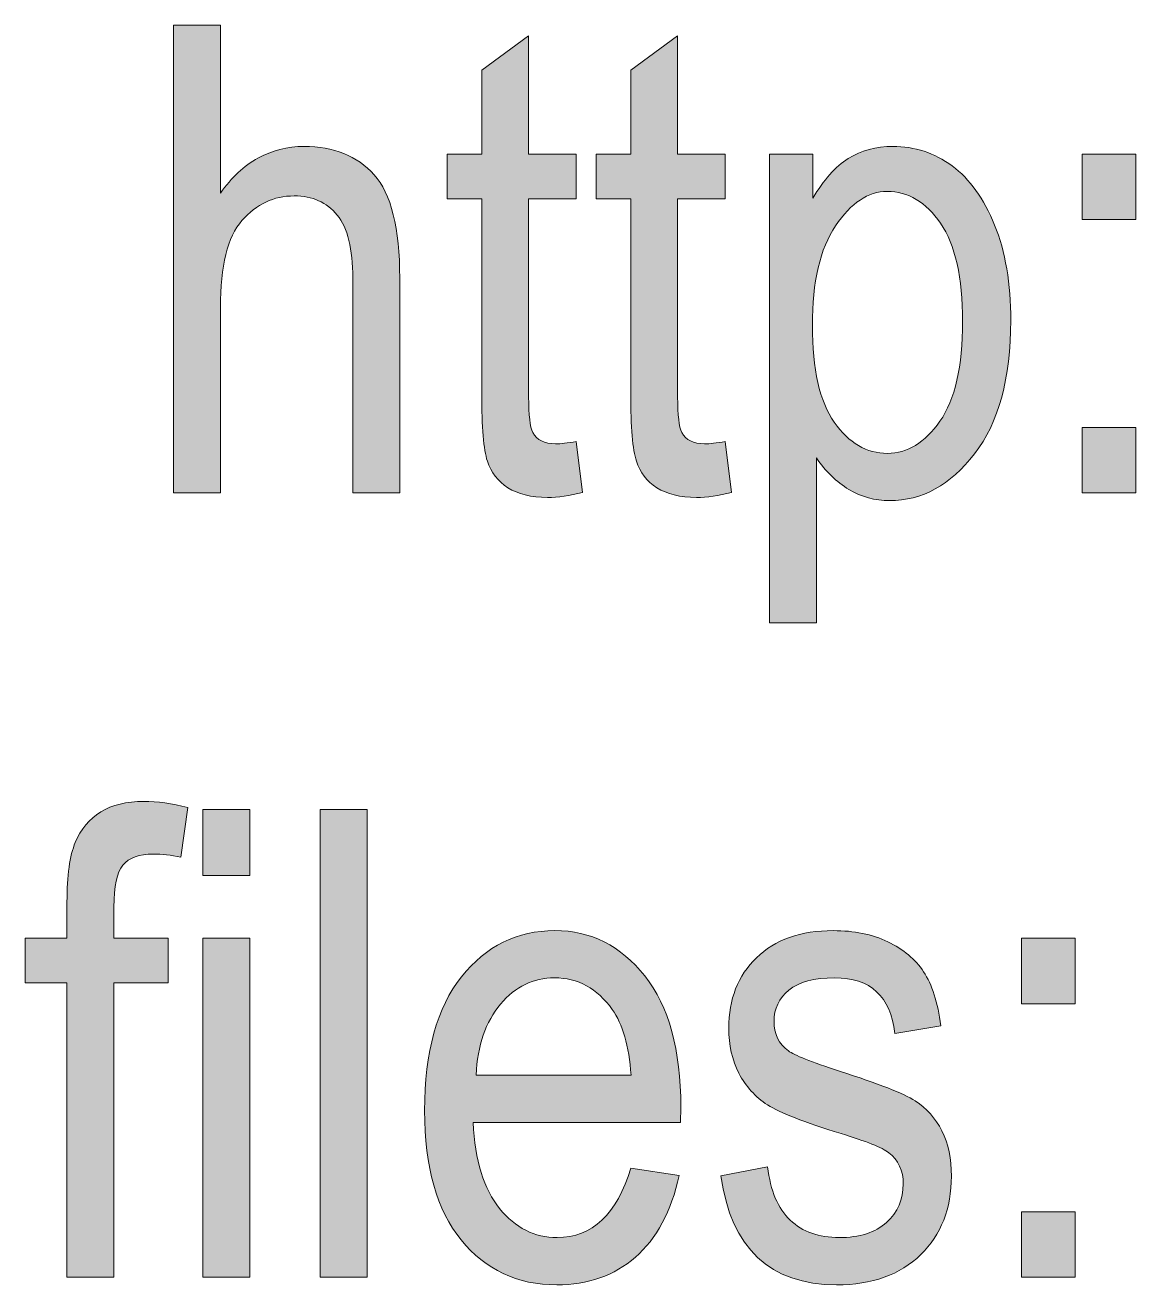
# Model space of a CAD drawing. Header units: inches. Extents: x 19 to 517, y 28 to 779.
# Drawn here: x 118.69 to 149.28, y 139.87 to 174.56 of the extents above; entities that cross this region are included whole.
import ezdxf

# ---------------------------------------------------------------- set-up
doc = ezdxf.new("R2010")
doc.units = ezdxf.units.IN
doc.header["$MEASUREMENT"] = 0
doc.layers.add('Layer 1', color=7, linetype='Continuous')

# ---------------------------------------------------------------- blocks, each defined once
blk = doc.blocks.new('block 35')
at = {"layer": 'Layer 1', "lineweight": 0}
blk.add_open_spline([(122.775, 161.676), (122.775, 161.676), (122.775, 174.561), (122.775, 174.561), (122.775, 174.561), (124.067, 174.561), (124.067, 174.561), (124.067, 174.561), (124.067, 169.938), (124.067, 169.938), (124.372, 170.365), (124.716, 170.686), (125.1, 170.9), (125.484, 171.113), (125.907, 171.221), (126.37, 171.221), (127.184, 171.221), (127.827, 170.961), (128.299, 170.443), (128.771, 169.924), (129.006, 168.974), (129.006, 167.591), (129.006, 167.591), (129.006, 161.676), (129.006, 161.676), (129.006, 161.676), (127.714, 161.676), (127.714, 161.676), (127.714, 161.676), (127.714, 167.591), (127.714, 167.591), (127.714, 168.399), (127.571, 168.979), (127.284, 169.331), (126.997, 169.683), (126.601, 169.858), (126.097, 169.858), (125.535, 169.858), (125.056, 169.633), (124.66, 169.182), (124.265, 168.73), (124.067, 167.931), (124.067, 166.782), (124.067, 166.782), (124.067, 161.676), (124.067, 161.676), (124.067, 161.676), (122.775, 161.676), (122.775, 161.676)], degree=3, knots=[0, 0, 0, 0, 1, 1, 1, 2, 2, 2, 3, 3, 3, 4, 4, 4, 5, 5, 5, 6, 6, 6, 7, 7, 7, 8, 8, 8, 9, 9, 9, 10, 10, 10, 11, 11, 11, 12, 12, 12, 13, 13, 13, 14, 14, 14, 15, 15, 15, 16, 16, 16, 16], dxfattribs=at)
blk = doc.blocks.new('block 36')
at = {"layer": 'Layer 1', "true_color": 0x231f20}
h = blk.add_hatch(color=250, dxfattribs=at)
h.dxf.hatch_style = 2
edge = h.paths.add_edge_path()
edge.add_spline(control_points=[(122.775, 161.676), (122.775, 161.676), (122.775, 174.561), (122.775, 174.561), (122.775, 174.561), (124.067, 174.561), (124.067, 174.561), (124.067, 174.561), (124.067, 169.938), (124.067, 169.938), (124.372, 170.365), (124.716, 170.686), (125.1, 170.9), (125.484, 171.113), (125.907, 171.221), (126.37, 171.221), (127.184, 171.221), (127.827, 170.961), (128.299, 170.443), (128.771, 169.924), (129.006, 168.974), (129.006, 167.591), (129.006, 167.591), (129.006, 161.676), (129.006, 161.676), (129.006, 161.676), (127.714, 161.676), (127.714, 161.676), (127.714, 161.676), (127.714, 167.591), (127.714, 167.591), (127.714, 168.399), (127.571, 168.979), (127.284, 169.331), (126.997, 169.683), (126.601, 169.858), (126.097, 169.858), (125.535, 169.858), (125.056, 169.633), (124.66, 169.182), (124.265, 168.73), (124.067, 167.931), (124.067, 166.782), (124.067, 166.782), (124.067, 161.676), (124.067, 161.676), (124.067, 161.676), (122.775, 161.676), (122.775, 161.676)], knot_values=[0, 0, 0, 0, 1, 1, 1, 2, 2, 2, 3, 3, 3, 4, 4, 4, 5, 5, 5, 6, 6, 6, 7, 7, 7, 8, 8, 8, 9, 9, 9, 10, 10, 10, 11, 11, 11, 12, 12, 12, 13, 13, 13, 14, 14, 14, 15, 15, 15, 16, 16, 16, 16], degree=3, periodic=1)
at = {"layer": 'Layer 1', "lineweight": 0}
blk.add_open_spline([(122.775, 161.676), (122.775, 161.676), (122.775, 174.561), (122.775, 174.561), (122.775, 174.561), (124.067, 174.561), (124.067, 174.561), (124.067, 174.561), (124.067, 169.938), (124.067, 169.938), (124.372, 170.365), (124.716, 170.686), (125.1, 170.9), (125.484, 171.113), (125.907, 171.221), (126.37, 171.221), (127.184, 171.221), (127.827, 170.961), (128.299, 170.443), (128.771, 169.924), (129.006, 168.974), (129.006, 167.591), (129.006, 167.591), (129.006, 161.676), (129.006, 161.676), (129.006, 161.676), (127.714, 161.676), (127.714, 161.676), (127.714, 161.676), (127.714, 167.591), (127.714, 167.591), (127.714, 168.399), (127.571, 168.979), (127.284, 169.331), (126.997, 169.683), (126.601, 169.858), (126.097, 169.858), (125.535, 169.858), (125.056, 169.633), (124.66, 169.182), (124.265, 168.73), (124.067, 167.931), (124.067, 166.782), (124.067, 166.782), (124.067, 161.676), (124.067, 161.676), (124.067, 161.676), (122.775, 161.676), (122.775, 161.676)], degree=3, knots=[0, 0, 0, 0, 1, 1, 1, 2, 2, 2, 3, 3, 3, 4, 4, 4, 5, 5, 5, 6, 6, 6, 7, 7, 7, 8, 8, 8, 9, 9, 9, 10, 10, 10, 11, 11, 11, 12, 12, 12, 13, 13, 13, 14, 14, 14, 15, 15, 15, 16, 16, 16, 16], dxfattribs=at)
blk = doc.blocks.new('block 37')
at = {"layer": 'Layer 1', "lineweight": 0}
blk.add_open_spline([(133.867, 163.091), (133.867, 163.091), (134.043, 161.693), (134.043, 161.693), (133.685, 161.6), (133.363, 161.553), (133.076, 161.553), (132.625, 161.553), (132.261, 161.643), (131.986, 161.82), (131.711, 161.999), (131.522, 162.244), (131.419, 162.555), (131.317, 162.865), (131.265, 163.483), (131.265, 164.409), (131.265, 164.409), (131.265, 169.779), (131.265, 169.779), (131.265, 169.779), (130.316, 169.779), (130.316, 169.779), (130.316, 169.779), (130.316, 171.01), (130.316, 171.01), (130.316, 171.01), (131.265, 171.01), (131.265, 171.01), (131.265, 171.01), (131.265, 173.321), (131.265, 173.321), (131.265, 173.321), (132.557, 174.271), (132.557, 174.271), (132.557, 174.271), (132.557, 171.01), (132.557, 171.01), (132.557, 171.01), (133.867, 171.01), (133.867, 171.01), (133.867, 171.01), (133.867, 169.779), (133.867, 169.779), (133.867, 169.779), (132.557, 169.779), (132.557, 169.779), (132.557, 169.779), (132.557, 164.321), (132.557, 164.321), (132.557, 163.817), (132.595, 163.492), (132.672, 163.346), (132.783, 163.135), (132.991, 163.029), (133.296, 163.029), (133.442, 163.029), (133.632, 163.05), (133.867, 163.091)], degree=3, knots=[0, 0, 0, 0, 1, 1, 1, 2, 2, 2, 3, 3, 3, 4, 4, 4, 5, 5, 5, 6, 6, 6, 7, 7, 7, 8, 8, 8, 9, 9, 9, 10, 10, 10, 11, 11, 11, 12, 12, 12, 13, 13, 13, 14, 14, 14, 15, 15, 15, 16, 16, 16, 17, 17, 17, 18, 18, 18, 19, 19, 19, 19], dxfattribs=at)
blk = doc.blocks.new('block 38')
at = {"layer": 'Layer 1', "true_color": 0x231f20}
h = blk.add_hatch(color=250, dxfattribs=at)
h.dxf.hatch_style = 2
edge = h.paths.add_edge_path()
edge.add_spline(control_points=[(133.867, 163.091), (133.867, 163.091), (134.043, 161.693), (134.043, 161.693), (133.685, 161.6), (133.363, 161.553), (133.076, 161.553), (132.625, 161.553), (132.261, 161.643), (131.986, 161.82), (131.711, 161.999), (131.522, 162.244), (131.419, 162.555), (131.317, 162.865), (131.265, 163.483), (131.265, 164.409), (131.265, 164.409), (131.265, 169.779), (131.265, 169.779), (131.265, 169.779), (130.316, 169.779), (130.316, 169.779), (130.316, 169.779), (130.316, 171.01), (130.316, 171.01), (130.316, 171.01), (131.265, 171.01), (131.265, 171.01), (131.265, 171.01), (131.265, 173.321), (131.265, 173.321), (131.265, 173.321), (132.557, 174.271), (132.557, 174.271), (132.557, 174.271), (132.557, 171.01), (132.557, 171.01), (132.557, 171.01), (133.867, 171.01), (133.867, 171.01), (133.867, 171.01), (133.867, 169.779), (133.867, 169.779), (133.867, 169.779), (132.557, 169.779), (132.557, 169.779), (132.557, 169.779), (132.557, 164.321), (132.557, 164.321), (132.557, 163.817), (132.595, 163.492), (132.672, 163.346), (132.783, 163.135), (132.991, 163.029), (133.296, 163.029), (133.442, 163.029), (133.632, 163.05), (133.867, 163.091)], knot_values=[0, 0, 0, 0, 1, 1, 1, 2, 2, 2, 3, 3, 3, 4, 4, 4, 5, 5, 5, 6, 6, 6, 7, 7, 7, 8, 8, 8, 9, 9, 9, 10, 10, 10, 11, 11, 11, 12, 12, 12, 13, 13, 13, 14, 14, 14, 15, 15, 15, 16, 16, 16, 17, 17, 17, 18, 18, 18, 19, 19, 19, 19], degree=3, periodic=1)
at = {"layer": 'Layer 1', "lineweight": 0}
blk.add_open_spline([(133.867, 163.091), (133.867, 163.091), (134.043, 161.693), (134.043, 161.693), (133.685, 161.6), (133.363, 161.553), (133.076, 161.553), (132.625, 161.553), (132.261, 161.643), (131.986, 161.82), (131.711, 161.999), (131.522, 162.244), (131.419, 162.555), (131.317, 162.865), (131.265, 163.483), (131.265, 164.409), (131.265, 164.409), (131.265, 169.779), (131.265, 169.779), (131.265, 169.779), (130.316, 169.779), (130.316, 169.779), (130.316, 169.779), (130.316, 171.01), (130.316, 171.01), (130.316, 171.01), (131.265, 171.01), (131.265, 171.01), (131.265, 171.01), (131.265, 173.321), (131.265, 173.321), (131.265, 173.321), (132.557, 174.271), (132.557, 174.271), (132.557, 174.271), (132.557, 171.01), (132.557, 171.01), (132.557, 171.01), (133.867, 171.01), (133.867, 171.01), (133.867, 171.01), (133.867, 169.779), (133.867, 169.779), (133.867, 169.779), (132.557, 169.779), (132.557, 169.779), (132.557, 169.779), (132.557, 164.321), (132.557, 164.321), (132.557, 163.817), (132.595, 163.492), (132.672, 163.346), (132.783, 163.135), (132.991, 163.029), (133.296, 163.029), (133.442, 163.029), (133.632, 163.05), (133.867, 163.091)], degree=3, knots=[0, 0, 0, 0, 1, 1, 1, 2, 2, 2, 3, 3, 3, 4, 4, 4, 5, 5, 5, 6, 6, 6, 7, 7, 7, 8, 8, 8, 9, 9, 9, 10, 10, 10, 11, 11, 11, 12, 12, 12, 13, 13, 13, 14, 14, 14, 15, 15, 15, 16, 16, 16, 17, 17, 17, 18, 18, 18, 19, 19, 19, 19], dxfattribs=at)
blk = doc.blocks.new('block 39')
at = {"layer": 'Layer 1', "lineweight": 0}
blk.add_open_spline([(137.971, 163.091), (137.971, 163.091), (138.147, 161.693), (138.147, 161.693), (137.79, 161.6), (137.467, 161.553), (137.18, 161.553), (136.729, 161.553), (136.366, 161.643), (136.09, 161.82), (135.815, 161.999), (135.626, 162.244), (135.524, 162.555), (135.421, 162.865), (135.37, 163.483), (135.37, 164.409), (135.37, 164.409), (135.37, 169.779), (135.37, 169.779), (135.37, 169.779), (134.421, 169.779), (134.421, 169.779), (134.421, 169.779), (134.421, 171.01), (134.421, 171.01), (134.421, 171.01), (135.37, 171.01), (135.37, 171.01), (135.37, 171.01), (135.37, 173.321), (135.37, 173.321), (135.37, 173.321), (136.662, 174.271), (136.662, 174.271), (136.662, 174.271), (136.662, 171.01), (136.662, 171.01), (136.662, 171.01), (137.971, 171.01), (137.971, 171.01), (137.971, 171.01), (137.971, 169.779), (137.971, 169.779), (137.971, 169.779), (136.662, 169.779), (136.662, 169.779), (136.662, 169.779), (136.662, 164.321), (136.662, 164.321), (136.662, 163.817), (136.7, 163.492), (136.776, 163.346), (136.887, 163.135), (137.095, 163.029), (137.4, 163.029), (137.547, 163.029), (137.737, 163.05), (137.971, 163.091)], degree=3, knots=[0, 0, 0, 0, 1, 1, 1, 2, 2, 2, 3, 3, 3, 4, 4, 4, 5, 5, 5, 6, 6, 6, 7, 7, 7, 8, 8, 8, 9, 9, 9, 10, 10, 10, 11, 11, 11, 12, 12, 12, 13, 13, 13, 14, 14, 14, 15, 15, 15, 16, 16, 16, 17, 17, 17, 18, 18, 18, 19, 19, 19, 19], dxfattribs=at)
blk = doc.blocks.new('block 40')
at = {"layer": 'Layer 1', "true_color": 0x231f20}
h = blk.add_hatch(color=250, dxfattribs=at)
h.dxf.hatch_style = 2
edge = h.paths.add_edge_path()
edge.add_spline(control_points=[(137.971, 163.091), (137.971, 163.091), (138.147, 161.693), (138.147, 161.693), (137.79, 161.6), (137.467, 161.553), (137.18, 161.553), (136.729, 161.553), (136.366, 161.643), (136.09, 161.82), (135.815, 161.999), (135.626, 162.244), (135.524, 162.555), (135.421, 162.865), (135.37, 163.483), (135.37, 164.409), (135.37, 164.409), (135.37, 169.779), (135.37, 169.779), (135.37, 169.779), (134.421, 169.779), (134.421, 169.779), (134.421, 169.779), (134.421, 171.01), (134.421, 171.01), (134.421, 171.01), (135.37, 171.01), (135.37, 171.01), (135.37, 171.01), (135.37, 173.321), (135.37, 173.321), (135.37, 173.321), (136.662, 174.271), (136.662, 174.271), (136.662, 174.271), (136.662, 171.01), (136.662, 171.01), (136.662, 171.01), (137.971, 171.01), (137.971, 171.01), (137.971, 171.01), (137.971, 169.779), (137.971, 169.779), (137.971, 169.779), (136.662, 169.779), (136.662, 169.779), (136.662, 169.779), (136.662, 164.321), (136.662, 164.321), (136.662, 163.817), (136.7, 163.492), (136.776, 163.346), (136.887, 163.135), (137.095, 163.029), (137.4, 163.029), (137.547, 163.029), (137.737, 163.05), (137.971, 163.091)], knot_values=[0, 0, 0, 0, 1, 1, 1, 2, 2, 2, 3, 3, 3, 4, 4, 4, 5, 5, 5, 6, 6, 6, 7, 7, 7, 8, 8, 8, 9, 9, 9, 10, 10, 10, 11, 11, 11, 12, 12, 12, 13, 13, 13, 14, 14, 14, 15, 15, 15, 16, 16, 16, 17, 17, 17, 18, 18, 18, 19, 19, 19, 19], degree=3, periodic=1)
at = {"layer": 'Layer 1', "lineweight": 0}
blk.add_open_spline([(137.971, 163.091), (137.971, 163.091), (138.147, 161.693), (138.147, 161.693), (137.79, 161.6), (137.467, 161.553), (137.18, 161.553), (136.729, 161.553), (136.366, 161.643), (136.09, 161.82), (135.815, 161.999), (135.626, 162.244), (135.524, 162.555), (135.421, 162.865), (135.37, 163.483), (135.37, 164.409), (135.37, 164.409), (135.37, 169.779), (135.37, 169.779), (135.37, 169.779), (134.421, 169.779), (134.421, 169.779), (134.421, 169.779), (134.421, 171.01), (134.421, 171.01), (134.421, 171.01), (135.37, 171.01), (135.37, 171.01), (135.37, 171.01), (135.37, 173.321), (135.37, 173.321), (135.37, 173.321), (136.662, 174.271), (136.662, 174.271), (136.662, 174.271), (136.662, 171.01), (136.662, 171.01), (136.662, 171.01), (137.971, 171.01), (137.971, 171.01), (137.971, 171.01), (137.971, 169.779), (137.971, 169.779), (137.971, 169.779), (136.662, 169.779), (136.662, 169.779), (136.662, 169.779), (136.662, 164.321), (136.662, 164.321), (136.662, 163.817), (136.7, 163.492), (136.776, 163.346), (136.887, 163.135), (137.095, 163.029), (137.4, 163.029), (137.547, 163.029), (137.737, 163.05), (137.971, 163.091)], degree=3, knots=[0, 0, 0, 0, 1, 1, 1, 2, 2, 2, 3, 3, 3, 4, 4, 4, 5, 5, 5, 6, 6, 6, 7, 7, 7, 8, 8, 8, 9, 9, 9, 10, 10, 10, 11, 11, 11, 12, 12, 12, 13, 13, 13, 14, 14, 14, 15, 15, 15, 16, 16, 16, 17, 17, 17, 18, 18, 18, 19, 19, 19, 19], dxfattribs=at)
blk = doc.blocks.new('block 41')
at = {"layer": 'Layer 1', "lineweight": 0}
blk.add_open_spline([(139.193, 158.099), (139.193, 158.099), (139.193, 171.01), (139.193, 171.01), (139.193, 171.01), (140.388, 171.01), (140.388, 171.01), (140.388, 171.01), (140.388, 169.797), (140.388, 169.797), (140.681, 170.301), (141.006, 170.664), (141.362, 170.887), (141.719, 171.109), (142.129, 171.221), (142.591, 171.221), (143.193, 171.221), (143.737, 171.042), (144.223, 170.685), (144.709, 170.327), (145.099, 169.783), (145.394, 169.055), (145.69, 168.324), (145.838, 167.447), (145.838, 166.422), (145.838, 164.834), (145.505, 163.61), (144.84, 162.752), (144.175, 161.894), (143.394, 161.465), (142.498, 161.465), (142.099, 161.465), (141.727, 161.567), (141.381, 161.772), (141.036, 161.978), (140.737, 162.268), (140.485, 162.643), (140.485, 162.643), (140.485, 158.099), (140.485, 158.099), (140.485, 158.099), (139.193, 158.099), (139.193, 158.099)], degree=3, knots=[0, 0, 0, 0, 1, 1, 1, 2, 2, 2, 3, 3, 3, 4, 4, 4, 5, 5, 5, 6, 6, 6, 7, 7, 7, 8, 8, 8, 9, 9, 9, 10, 10, 10, 11, 11, 11, 12, 12, 12, 13, 13, 13, 14, 14, 14, 14], dxfattribs=at)
blk = doc.blocks.new('block 42')
at = {"layer": 'Layer 1', "lineweight": 0}
blk.add_open_spline([(140.372, 166.29), (140.372, 165.083), (140.574, 164.193), (140.977, 163.623), (141.381, 163.051), (141.868, 162.766), (142.442, 162.766), (142.991, 162.766), (143.473, 163.062), (143.888, 163.653), (144.303, 164.245), (144.51, 165.159), (144.51, 166.396), (144.51, 167.614), (144.309, 168.517), (143.905, 169.103), (143.502, 169.688), (143.011, 169.981), (142.433, 169.981), (141.912, 169.981), (141.439, 169.666), (141.012, 169.037), (140.586, 168.406), (140.372, 167.491), (140.372, 166.29)], degree=3, knots=[0, 0, 0, 0, 1, 1, 1, 2, 2, 2, 3, 3, 3, 4, 4, 4, 5, 5, 5, 6, 6, 6, 7, 7, 7, 8, 8, 8, 8], dxfattribs=at)
blk = doc.blocks.new('block 43')
at = {"layer": 'Layer 1', "true_color": 0x231f20}
h = blk.add_hatch(color=250, dxfattribs=at)
h.dxf.hatch_style = 2
edge = h.paths.add_edge_path()
edge.add_spline(control_points=[(139.193, 158.099), (139.193, 158.099), (139.193, 171.01), (139.193, 171.01), (139.193, 171.01), (140.388, 171.01), (140.388, 171.01), (140.388, 171.01), (140.388, 169.797), (140.388, 169.797), (140.681, 170.301), (141.006, 170.664), (141.362, 170.887), (141.719, 171.109), (142.129, 171.221), (142.591, 171.221), (143.193, 171.221), (143.737, 171.042), (144.223, 170.685), (144.709, 170.327), (145.099, 169.783), (145.394, 169.055), (145.69, 168.324), (145.838, 167.447), (145.838, 166.422), (145.838, 164.834), (145.505, 163.61), (144.84, 162.752), (144.175, 161.894), (143.394, 161.465), (142.498, 161.465), (142.099, 161.465), (141.727, 161.567), (141.381, 161.772), (141.036, 161.978), (140.737, 162.268), (140.485, 162.643), (140.485, 162.643), (140.485, 158.099), (140.485, 158.099), (140.485, 158.099), (139.193, 158.099), (139.193, 158.099)], knot_values=[0, 0, 0, 0, 1, 1, 1, 2, 2, 2, 3, 3, 3, 4, 4, 4, 5, 5, 5, 6, 6, 6, 7, 7, 7, 8, 8, 8, 9, 9, 9, 10, 10, 10, 11, 11, 11, 12, 12, 12, 13, 13, 13, 14, 14, 14, 14], degree=3, periodic=1)
edge = h.paths.add_edge_path()
edge.add_spline(control_points=[(140.372, 166.29), (140.372, 165.083), (140.574, 164.193), (140.977, 163.623), (141.381, 163.051), (141.868, 162.766), (142.442, 162.766), (142.991, 162.766), (143.473, 163.062), (143.888, 163.653), (144.303, 164.245), (144.51, 165.159), (144.51, 166.396), (144.51, 167.614), (144.309, 168.517), (143.905, 169.103), (143.502, 169.688), (143.011, 169.981), (142.433, 169.981), (141.912, 169.981), (141.439, 169.666), (141.012, 169.037), (140.586, 168.406), (140.372, 167.491), (140.372, 166.29)], knot_values=[0, 0, 0, 0, 1, 1, 1, 2, 2, 2, 3, 3, 3, 4, 4, 4, 5, 5, 5, 6, 6, 6, 7, 7, 7, 8, 8, 8, 8], degree=3, periodic=1)
at = {"layer": 'Layer 1', "lineweight": 0}
for points, knots in [([(139.193, 158.099), (139.193, 158.099), (139.193, 171.01), (139.193, 171.01), (139.193, 171.01), (140.388, 171.01), (140.388, 171.01), (140.388, 171.01), (140.388, 169.797), (140.388, 169.797), (140.681, 170.301), (141.006, 170.664), (141.362, 170.887), (141.719, 171.109), (142.129, 171.221), (142.591, 171.221), (143.193, 171.221), (143.737, 171.042), (144.223, 170.685), (144.709, 170.327), (145.099, 169.783), (145.394, 169.055), (145.69, 168.324), (145.838, 167.447), (145.838, 166.422), (145.838, 164.834), (145.505, 163.61), (144.84, 162.752), (144.175, 161.894), (143.394, 161.465), (142.498, 161.465), (142.099, 161.465), (141.727, 161.567), (141.381, 161.772), (141.036, 161.978), (140.737, 162.268), (140.485, 162.643), (140.485, 162.643), (140.485, 158.099), (140.485, 158.099), (140.485, 158.099), (139.193, 158.099), (139.193, 158.099)], [0, 0, 0, 0, 1, 1, 1, 2, 2, 2, 3, 3, 3, 4, 4, 4, 5, 5, 5, 6, 6, 6, 7, 7, 7, 8, 8, 8, 9, 9, 9, 10, 10, 10, 11, 11, 11, 12, 12, 12, 13, 13, 13, 14, 14, 14, 14]), ([(140.372, 166.29), (140.372, 165.083), (140.574, 164.193), (140.977, 163.623), (141.381, 163.051), (141.868, 162.766), (142.442, 162.766), (142.991, 162.766), (143.473, 163.062), (143.888, 163.653), (144.303, 164.245), (144.51, 165.159), (144.51, 166.396), (144.51, 167.614), (144.309, 168.517), (143.905, 169.103), (143.502, 169.688), (143.011, 169.981), (142.433, 169.981), (141.912, 169.981), (141.439, 169.666), (141.012, 169.037), (140.586, 168.406), (140.372, 167.491), (140.372, 166.29)], [0, 0, 0, 0, 1, 1, 1, 2, 2, 2, 3, 3, 3, 4, 4, 4, 5, 5, 5, 6, 6, 6, 7, 7, 7, 8, 8, 8, 8])]:
    blk.add_open_spline(points, degree=3, knots=knots, dxfattribs=at)
blk = doc.blocks.new('block 44')
at = {"layer": 'Layer 1', "lineweight": 0}
blk.add_lwpolyline([(147.806, 169.208), (147.806, 171.01), (149.283, 171.01), (149.283, 169.208), (147.806, 169.208)], dxfattribs=at)
blk = doc.blocks.new('block 45')
at = {"layer": 'Layer 1', "lineweight": 0}
blk.add_lwpolyline([(147.806, 161.676), (147.806, 163.478), (149.283, 163.478), (149.283, 161.676), (147.806, 161.676)], dxfattribs=at)
blk = doc.blocks.new('block 46')
at = {"layer": 'Layer 1', "true_color": 0x231f20}
h = blk.add_hatch(color=250, dxfattribs=at)
h.dxf.hatch_style = 2
h.paths.add_polyline_path([(147.806, 169.208), (147.806, 171.01), (149.283, 171.01), (149.283, 169.208)])
h.paths.add_polyline_path([(147.806, 161.676), (147.806, 163.478), (149.283, 163.478), (149.283, 161.676)])
at = {"layer": 'Layer 1', "lineweight": 0}
for points in [[(147.806, 169.208), (147.806, 171.01), (149.283, 171.01), (149.283, 169.208), (147.806, 169.208), (147.806, 169.208)], [(147.806, 161.676), (147.806, 163.478), (149.283, 163.478), (149.283, 161.676), (147.806, 161.676), (147.806, 161.676)]]:
    blk.add_lwpolyline(points, dxfattribs=at)
blk = doc.blocks.new('block 129')
at = {"layer": 'Layer 1', "lineweight": 0}
blk.add_open_spline([(119.839, 140.076), (119.839, 140.076), (119.839, 148.18), (119.839, 148.18), (119.839, 148.18), (118.688, 148.18), (118.688, 148.18), (118.688, 148.18), (118.688, 149.41), (118.688, 149.41), (118.688, 149.41), (119.839, 149.41), (119.839, 149.41), (119.839, 149.41), (119.839, 150.403), (119.839, 150.403), (119.839, 151.136), (119.916, 151.685), (120.068, 152.051), (120.221, 152.417), (120.455, 152.697), (120.769, 152.891), (121.084, 153.084), (121.479, 153.181), (121.955, 153.181), (122.324, 153.181), (122.73, 153.125), (123.171, 153.014), (123.171, 153.014), (122.977, 151.643), (122.977, 151.643), (122.708, 151.701), (122.453, 151.73), (122.213, 151.73), (121.826, 151.73), (121.549, 151.629), (121.382, 151.428), (121.215, 151.225), (121.131, 150.84), (121.131, 150.271), (121.131, 150.271), (121.131, 149.41), (121.131, 149.41), (121.131, 149.41), (122.626, 149.41), (122.626, 149.41), (122.626, 149.41), (122.626, 148.18), (122.626, 148.18), (122.626, 148.18), (121.131, 148.18), (121.131, 148.18), (121.131, 148.18), (121.131, 140.076), (121.131, 140.076), (121.131, 140.076), (119.839, 140.076), (119.839, 140.076)], degree=3, knots=[0, 0, 0, 0, 1, 1, 1, 2, 2, 2, 3, 3, 3, 4, 4, 4, 5, 5, 5, 6, 6, 6, 7, 7, 7, 8, 8, 8, 9, 9, 9, 10, 10, 10, 11, 11, 11, 12, 12, 12, 13, 13, 13, 14, 14, 14, 15, 15, 15, 16, 16, 16, 17, 17, 17, 18, 18, 18, 19, 19, 19, 19], dxfattribs=at)
blk = doc.blocks.new('block 130')
at = {"layer": 'Layer 1', "true_color": 0x231f20}
h = blk.add_hatch(color=250, dxfattribs=at)
h.dxf.hatch_style = 2
edge = h.paths.add_edge_path()
edge.add_spline(control_points=[(119.839, 140.076), (119.839, 140.076), (119.839, 148.18), (119.839, 148.18), (119.839, 148.18), (118.688, 148.18), (118.688, 148.18), (118.688, 148.18), (118.688, 149.41), (118.688, 149.41), (118.688, 149.41), (119.839, 149.41), (119.839, 149.41), (119.839, 149.41), (119.839, 150.403), (119.839, 150.403), (119.839, 151.136), (119.916, 151.685), (120.068, 152.051), (120.221, 152.417), (120.455, 152.697), (120.769, 152.891), (121.084, 153.084), (121.479, 153.181), (121.955, 153.181), (122.324, 153.181), (122.73, 153.125), (123.171, 153.014), (123.171, 153.014), (122.977, 151.643), (122.977, 151.643), (122.708, 151.701), (122.453, 151.73), (122.213, 151.73), (121.826, 151.73), (121.549, 151.629), (121.382, 151.428), (121.215, 151.225), (121.131, 150.84), (121.131, 150.271), (121.131, 150.271), (121.131, 149.41), (121.131, 149.41), (121.131, 149.41), (122.626, 149.41), (122.626, 149.41), (122.626, 149.41), (122.626, 148.18), (122.626, 148.18), (122.626, 148.18), (121.131, 148.18), (121.131, 148.18), (121.131, 148.18), (121.131, 140.076), (121.131, 140.076), (121.131, 140.076), (119.839, 140.076), (119.839, 140.076)], knot_values=[0, 0, 0, 0, 1, 1, 1, 2, 2, 2, 3, 3, 3, 4, 4, 4, 5, 5, 5, 6, 6, 6, 7, 7, 7, 8, 8, 8, 9, 9, 9, 10, 10, 10, 11, 11, 11, 12, 12, 12, 13, 13, 13, 14, 14, 14, 15, 15, 15, 16, 16, 16, 17, 17, 17, 18, 18, 18, 19, 19, 19, 19], degree=3, periodic=1)
at = {"layer": 'Layer 1', "lineweight": 0}
blk.add_open_spline([(119.839, 140.076), (119.839, 140.076), (119.839, 148.18), (119.839, 148.18), (119.839, 148.18), (118.688, 148.18), (118.688, 148.18), (118.688, 148.18), (118.688, 149.41), (118.688, 149.41), (118.688, 149.41), (119.839, 149.41), (119.839, 149.41), (119.839, 149.41), (119.839, 150.403), (119.839, 150.403), (119.839, 151.136), (119.916, 151.685), (120.068, 152.051), (120.221, 152.417), (120.455, 152.697), (120.769, 152.891), (121.084, 153.084), (121.479, 153.181), (121.955, 153.181), (122.324, 153.181), (122.73, 153.125), (123.171, 153.014), (123.171, 153.014), (122.977, 151.643), (122.977, 151.643), (122.708, 151.701), (122.453, 151.73), (122.213, 151.73), (121.826, 151.73), (121.549, 151.629), (121.382, 151.428), (121.215, 151.225), (121.131, 150.84), (121.131, 150.271), (121.131, 150.271), (121.131, 149.41), (121.131, 149.41), (121.131, 149.41), (122.626, 149.41), (122.626, 149.41), (122.626, 149.41), (122.626, 148.18), (122.626, 148.18), (122.626, 148.18), (121.131, 148.18), (121.131, 148.18), (121.131, 148.18), (121.131, 140.076), (121.131, 140.076), (121.131, 140.076), (119.839, 140.076), (119.839, 140.076)], degree=3, knots=[0, 0, 0, 0, 1, 1, 1, 2, 2, 2, 3, 3, 3, 4, 4, 4, 5, 5, 5, 6, 6, 6, 7, 7, 7, 8, 8, 8, 9, 9, 9, 10, 10, 10, 11, 11, 11, 12, 12, 12, 13, 13, 13, 14, 14, 14, 15, 15, 15, 16, 16, 16, 17, 17, 17, 18, 18, 18, 19, 19, 19, 19], dxfattribs=at)
blk = doc.blocks.new('block 131')
at = {"layer": 'Layer 1', "lineweight": 0}
blk.add_lwpolyline([(123.584, 151.142), (123.584, 152.961), (124.876, 152.961), (124.876, 151.142), (123.584, 151.142)], dxfattribs=at)
blk = doc.blocks.new('block 132')
at = {"layer": 'Layer 1', "lineweight": 0}
blk.add_lwpolyline([(123.584, 140.076), (123.584, 149.41), (124.876, 149.41), (124.876, 140.076), (123.584, 140.076)], dxfattribs=at)
blk = doc.blocks.new('block 133')
at = {"layer": 'Layer 1', "true_color": 0x231f20}
h = blk.add_hatch(color=250, dxfattribs=at)
h.dxf.hatch_style = 2
h.paths.add_polyline_path([(123.584, 151.142), (123.584, 152.961), (124.876, 152.961), (124.876, 151.142)])
h.paths.add_polyline_path([(123.584, 140.076), (123.584, 149.41), (124.876, 149.41), (124.876, 140.076)])
at = {"layer": 'Layer 1', "lineweight": 0}
for points in [[(123.584, 151.142), (123.584, 152.961), (124.876, 152.961), (124.876, 151.142), (123.584, 151.142), (123.584, 151.142)], [(123.584, 140.076), (123.584, 149.41), (124.876, 149.41), (124.876, 140.076), (123.584, 140.076), (123.584, 140.076)]]:
    blk.add_lwpolyline(points, dxfattribs=at)
blk = doc.blocks.new('block 134')
at = {"layer": 'Layer 1', "lineweight": 0}
blk.add_lwpolyline([(126.818, 140.076), (126.818, 152.961), (128.11, 152.961), (128.11, 140.076), (126.818, 140.076)], dxfattribs=at)
blk = doc.blocks.new('block 135')
at = {"layer": 'Layer 1', "true_color": 0x231f20}
h = blk.add_hatch(color=250, dxfattribs=at)
h.dxf.hatch_style = 2
h.paths.add_polyline_path([(126.818, 140.076), (126.818, 152.961), (128.11, 152.961), (128.11, 140.076)])
at = {"layer": 'Layer 1', "lineweight": 0}
blk.add_lwpolyline([(126.818, 140.076), (126.818, 152.961), (128.11, 152.961), (128.11, 140.076), (126.818, 140.076), (126.818, 140.076)], dxfattribs=at)
blk = doc.blocks.new('block 136')
at = {"layer": 'Layer 1', "lineweight": 0}
blk.add_open_spline([(135.37, 143.082), (135.37, 143.082), (136.706, 142.88), (136.706, 142.88), (136.483, 141.884), (136.08, 141.132), (135.497, 140.625), (134.914, 140.118), (134.192, 139.865), (133.331, 139.865), (132.247, 139.865), (131.369, 140.276), (130.698, 141.1), (130.027, 141.923), (129.692, 143.111), (129.692, 144.664), (129.692, 146.275), (130.03, 147.504), (130.707, 148.352), (131.384, 149.197), (132.241, 149.621), (133.278, 149.621), (134.268, 149.621), (135.094, 149.205), (135.756, 148.373), (136.419, 147.541), (136.75, 146.337), (136.75, 144.761), (136.75, 144.761), (136.741, 144.339), (136.741, 144.339), (136.741, 144.339), (131.028, 144.339), (131.028, 144.339), (131.081, 143.29), (131.324, 142.499), (131.757, 141.966), (132.191, 141.433), (132.718, 141.166), (133.339, 141.166), (134.312, 141.166), (134.989, 141.805), (135.37, 143.082)], degree=3, knots=[0, 0, 0, 0, 1, 1, 1, 2, 2, 2, 3, 3, 3, 4, 4, 4, 5, 5, 5, 6, 6, 6, 7, 7, 7, 8, 8, 8, 9, 9, 9, 10, 10, 10, 11, 11, 11, 12, 12, 12, 13, 13, 13, 14, 14, 14, 14], dxfattribs=at)
blk = doc.blocks.new('block 137')
at = {"layer": 'Layer 1', "lineweight": 0}
blk.add_open_spline([(131.107, 145.64), (131.107, 145.64), (135.379, 145.64), (135.379, 145.64), (135.32, 146.448), (135.147, 147.052), (134.86, 147.45), (134.444, 148.03), (133.914, 148.32), (133.269, 148.32), (132.689, 148.32), (132.194, 148.078), (131.784, 147.596), (131.374, 147.111), (131.148, 146.46), (131.107, 145.64)], degree=3, knots=[0, 0, 0, 0, 1, 1, 1, 2, 2, 2, 3, 3, 3, 4, 4, 4, 5, 5, 5, 5], dxfattribs=at)
blk = doc.blocks.new('block 138')
at = {"layer": 'Layer 1', "true_color": 0x231f20}
h = blk.add_hatch(color=250, dxfattribs=at)
h.dxf.hatch_style = 2
edge = h.paths.add_edge_path()
edge.add_spline(control_points=[(135.37, 143.082), (135.37, 143.082), (136.706, 142.88), (136.706, 142.88), (136.483, 141.884), (136.08, 141.132), (135.497, 140.625), (134.914, 140.118), (134.192, 139.865), (133.331, 139.865), (132.247, 139.865), (131.369, 140.276), (130.698, 141.1), (130.027, 141.923), (129.692, 143.111), (129.692, 144.664), (129.692, 146.275), (130.03, 147.504), (130.707, 148.352), (131.384, 149.197), (132.241, 149.621), (133.278, 149.621), (134.268, 149.621), (135.094, 149.205), (135.756, 148.373), (136.419, 147.541), (136.75, 146.337), (136.75, 144.761), (136.75, 144.761), (136.741, 144.339), (136.741, 144.339), (136.741, 144.339), (131.028, 144.339), (131.028, 144.339), (131.081, 143.29), (131.324, 142.499), (131.757, 141.966), (132.191, 141.433), (132.718, 141.166), (133.339, 141.166), (134.312, 141.166), (134.989, 141.805), (135.37, 143.082)], knot_values=[0, 0, 0, 0, 1, 1, 1, 2, 2, 2, 3, 3, 3, 4, 4, 4, 5, 5, 5, 6, 6, 6, 7, 7, 7, 8, 8, 8, 9, 9, 9, 10, 10, 10, 11, 11, 11, 12, 12, 12, 13, 13, 13, 14, 14, 14, 14], degree=3, periodic=1)
edge = h.paths.add_edge_path()
edge.add_spline(control_points=[(131.107, 145.64), (131.107, 145.64), (135.379, 145.64), (135.379, 145.64), (135.32, 146.448), (135.147, 147.052), (134.86, 147.45), (134.444, 148.03), (133.914, 148.32), (133.269, 148.32), (132.689, 148.32), (132.194, 148.078), (131.784, 147.596), (131.374, 147.111), (131.148, 146.46), (131.107, 145.64)], knot_values=[0, 0, 0, 0, 1, 1, 1, 2, 2, 2, 3, 3, 3, 4, 4, 4, 5, 5, 5, 5], degree=3, periodic=1)
at = {"layer": 'Layer 1', "lineweight": 0}
for points, knots in [([(135.37, 143.082), (135.37, 143.082), (136.706, 142.88), (136.706, 142.88), (136.483, 141.884), (136.08, 141.132), (135.497, 140.625), (134.914, 140.118), (134.192, 139.865), (133.331, 139.865), (132.247, 139.865), (131.369, 140.276), (130.698, 141.1), (130.027, 141.923), (129.692, 143.111), (129.692, 144.664), (129.692, 146.275), (130.03, 147.504), (130.707, 148.352), (131.384, 149.197), (132.241, 149.621), (133.278, 149.621), (134.268, 149.621), (135.094, 149.205), (135.756, 148.373), (136.419, 147.541), (136.75, 146.337), (136.75, 144.761), (136.75, 144.761), (136.741, 144.339), (136.741, 144.339), (136.741, 144.339), (131.028, 144.339), (131.028, 144.339), (131.081, 143.29), (131.324, 142.499), (131.757, 141.966), (132.191, 141.433), (132.718, 141.166), (133.339, 141.166), (134.312, 141.166), (134.989, 141.805), (135.37, 143.082)], [0, 0, 0, 0, 1, 1, 1, 2, 2, 2, 3, 3, 3, 4, 4, 4, 5, 5, 5, 6, 6, 6, 7, 7, 7, 8, 8, 8, 9, 9, 9, 10, 10, 10, 11, 11, 11, 12, 12, 12, 13, 13, 13, 14, 14, 14, 14]), ([(131.107, 145.64), (131.107, 145.64), (135.379, 145.64), (135.379, 145.64), (135.32, 146.448), (135.147, 147.052), (134.86, 147.45), (134.444, 148.03), (133.914, 148.32), (133.269, 148.32), (132.689, 148.32), (132.194, 148.078), (131.784, 147.596), (131.374, 147.111), (131.148, 146.46), (131.107, 145.64)], [0, 0, 0, 0, 1, 1, 1, 2, 2, 2, 3, 3, 3, 4, 4, 4, 5, 5, 5, 5])]:
    blk.add_open_spline(points, degree=3, knots=knots, dxfattribs=at)
blk = doc.blocks.new('block 139')
at = {"layer": 'Layer 1', "lineweight": 0}
blk.add_open_spline([(137.848, 142.871), (137.848, 142.871), (139.14, 143.117), (139.14, 143.117), (139.216, 142.458), (139.423, 141.968), (139.763, 141.647), (140.102, 141.326), (140.552, 141.166), (141.113, 141.166), (141.674, 141.166), (142.109, 141.305), (142.415, 141.584), (142.722, 141.861), (142.876, 142.215), (142.876, 142.643), (142.876, 143.012), (142.744, 143.299), (142.48, 143.504), (142.298, 143.645), (141.859, 143.82), (141.162, 144.031), (140.154, 144.342), (139.48, 144.605), (139.14, 144.822), (138.8, 145.039), (138.537, 145.329), (138.349, 145.692), (138.162, 146.056), (138.068, 146.469), (138.068, 146.932), (138.068, 147.729), (138.323, 148.376), (138.833, 148.874), (139.342, 149.372), (140.048, 149.621), (140.951, 149.621), (141.519, 149.621), (142.019, 149.519), (142.449, 149.313), (142.88, 149.108), (143.21, 148.833), (143.438, 148.487), (143.667, 148.142), (143.825, 147.646), (143.913, 147.002), (143.913, 147.002), (142.647, 146.791), (142.647, 146.791), (142.53, 147.811), (141.976, 148.32), (140.986, 148.32), (140.423, 148.32), (140.005, 148.208), (139.729, 147.983), (139.454, 147.759), (139.316, 147.472), (139.316, 147.121), (139.316, 146.776), (139.448, 146.506), (139.712, 146.307), (139.871, 146.19), (140.34, 146.004), (141.121, 145.747), (142.195, 145.406), (142.889, 145.135), (143.205, 144.932), (143.52, 144.729), (143.765, 144.454), (143.94, 144.104), (144.115, 143.755), (144.203, 143.34), (144.203, 142.858), (144.203, 141.967), (143.92, 141.244), (143.355, 140.692), (142.789, 140.141), (142.017, 139.865), (141.039, 139.865), (139.205, 139.865), (138.141, 140.867), (137.848, 142.871)], degree=3, knots=[0, 0, 0, 0, 1, 1, 1, 2, 2, 2, 3, 3, 3, 4, 4, 4, 5, 5, 5, 6, 6, 6, 7, 7, 7, 8, 8, 8, 9, 9, 9, 10, 10, 10, 11, 11, 11, 12, 12, 12, 13, 13, 13, 14, 14, 14, 15, 15, 15, 16, 16, 16, 17, 17, 17, 18, 18, 18, 19, 19, 19, 20, 20, 20, 21, 21, 21, 22, 22, 22, 23, 23, 23, 24, 24, 24, 25, 25, 25, 26, 26, 26, 27, 27, 27, 27], dxfattribs=at)
blk = doc.blocks.new('block 140')
at = {"layer": 'Layer 1', "true_color": 0x231f20}
h = blk.add_hatch(color=250, dxfattribs=at)
h.dxf.hatch_style = 2
edge = h.paths.add_edge_path()
edge.add_spline(control_points=[(137.848, 142.871), (137.848, 142.871), (139.14, 143.117), (139.14, 143.117), (139.216, 142.458), (139.423, 141.968), (139.763, 141.647), (140.102, 141.326), (140.552, 141.166), (141.113, 141.166), (141.674, 141.166), (142.109, 141.305), (142.415, 141.584), (142.722, 141.861), (142.876, 142.215), (142.876, 142.643), (142.876, 143.012), (142.744, 143.299), (142.48, 143.504), (142.298, 143.645), (141.859, 143.82), (141.162, 144.031), (140.154, 144.342), (139.48, 144.605), (139.14, 144.822), (138.8, 145.039), (138.537, 145.329), (138.349, 145.692), (138.162, 146.056), (138.068, 146.469), (138.068, 146.932), (138.068, 147.729), (138.323, 148.376), (138.833, 148.874), (139.342, 149.372), (140.048, 149.621), (140.951, 149.621), (141.519, 149.621), (142.019, 149.519), (142.449, 149.313), (142.88, 149.108), (143.21, 148.833), (143.438, 148.487), (143.667, 148.142), (143.825, 147.646), (143.913, 147.002), (143.913, 147.002), (142.647, 146.791), (142.647, 146.791), (142.53, 147.811), (141.976, 148.32), (140.986, 148.32), (140.423, 148.32), (140.005, 148.208), (139.729, 147.983), (139.454, 147.759), (139.316, 147.472), (139.316, 147.121), (139.316, 146.776), (139.448, 146.506), (139.712, 146.307), (139.871, 146.19), (140.34, 146.004), (141.121, 145.747), (142.195, 145.406), (142.889, 145.135), (143.205, 144.932), (143.52, 144.729), (143.765, 144.454), (143.94, 144.104), (144.115, 143.755), (144.203, 143.34), (144.203, 142.858), (144.203, 141.967), (143.92, 141.244), (143.355, 140.692), (142.789, 140.141), (142.017, 139.865), (141.039, 139.865), (139.205, 139.865), (138.141, 140.867), (137.848, 142.871)], knot_values=[0, 0, 0, 0, 1, 1, 1, 2, 2, 2, 3, 3, 3, 4, 4, 4, 5, 5, 5, 6, 6, 6, 7, 7, 7, 8, 8, 8, 9, 9, 9, 10, 10, 10, 11, 11, 11, 12, 12, 12, 13, 13, 13, 14, 14, 14, 15, 15, 15, 16, 16, 16, 17, 17, 17, 18, 18, 18, 19, 19, 19, 20, 20, 20, 21, 21, 21, 22, 22, 22, 23, 23, 23, 24, 24, 24, 25, 25, 25, 26, 26, 26, 27, 27, 27, 27], degree=3, periodic=1)
at = {"layer": 'Layer 1', "lineweight": 0}
blk.add_open_spline([(137.848, 142.871), (137.848, 142.871), (139.14, 143.117), (139.14, 143.117), (139.216, 142.458), (139.423, 141.968), (139.763, 141.647), (140.102, 141.326), (140.552, 141.166), (141.113, 141.166), (141.674, 141.166), (142.109, 141.305), (142.415, 141.584), (142.722, 141.861), (142.876, 142.215), (142.876, 142.643), (142.876, 143.012), (142.744, 143.299), (142.48, 143.504), (142.298, 143.645), (141.859, 143.82), (141.162, 144.031), (140.154, 144.342), (139.48, 144.605), (139.14, 144.822), (138.8, 145.039), (138.537, 145.329), (138.349, 145.692), (138.162, 146.056), (138.068, 146.469), (138.068, 146.932), (138.068, 147.729), (138.323, 148.376), (138.833, 148.874), (139.342, 149.372), (140.048, 149.621), (140.951, 149.621), (141.519, 149.621), (142.019, 149.519), (142.449, 149.313), (142.88, 149.108), (143.21, 148.833), (143.438, 148.487), (143.667, 148.142), (143.825, 147.646), (143.913, 147.002), (143.913, 147.002), (142.647, 146.791), (142.647, 146.791), (142.53, 147.811), (141.976, 148.32), (140.986, 148.32), (140.423, 148.32), (140.005, 148.208), (139.729, 147.983), (139.454, 147.759), (139.316, 147.472), (139.316, 147.121), (139.316, 146.776), (139.448, 146.506), (139.712, 146.307), (139.871, 146.19), (140.34, 146.004), (141.121, 145.747), (142.195, 145.406), (142.889, 145.135), (143.205, 144.932), (143.52, 144.729), (143.765, 144.454), (143.94, 144.104), (144.115, 143.755), (144.203, 143.34), (144.203, 142.858), (144.203, 141.967), (143.92, 141.244), (143.355, 140.692), (142.789, 140.141), (142.017, 139.865), (141.039, 139.865), (139.205, 139.865), (138.141, 140.867), (137.848, 142.871)], degree=3, knots=[0, 0, 0, 0, 1, 1, 1, 2, 2, 2, 3, 3, 3, 4, 4, 4, 5, 5, 5, 6, 6, 6, 7, 7, 7, 8, 8, 8, 9, 9, 9, 10, 10, 10, 11, 11, 11, 12, 12, 12, 13, 13, 13, 14, 14, 14, 15, 15, 15, 16, 16, 16, 17, 17, 17, 18, 18, 18, 19, 19, 19, 20, 20, 20, 21, 21, 21, 22, 22, 22, 23, 23, 23, 24, 24, 24, 25, 25, 25, 26, 26, 26, 27, 27, 27, 27], dxfattribs=at)
blk = doc.blocks.new('block 141')
at = {"layer": 'Layer 1', "lineweight": 0}
blk.add_lwpolyline([(146.136, 147.608), (146.136, 149.41), (147.613, 149.41), (147.613, 147.608), (146.136, 147.608)], dxfattribs=at)
blk = doc.blocks.new('block 142')
at = {"layer": 'Layer 1', "lineweight": 0}
blk.add_lwpolyline([(146.136, 140.076), (146.136, 141.878), (147.613, 141.878), (147.613, 140.076), (146.136, 140.076)], dxfattribs=at)
blk = doc.blocks.new('block 143')
at = {"layer": 'Layer 1', "true_color": 0x231f20}
h = blk.add_hatch(color=250, dxfattribs=at)
h.dxf.hatch_style = 2
h.paths.add_polyline_path([(146.136, 147.608), (146.136, 149.41), (147.613, 149.41), (147.613, 147.608)])
h.paths.add_polyline_path([(146.136, 140.076), (146.136, 141.878), (147.613, 141.878), (147.613, 140.076)])
at = {"layer": 'Layer 1', "lineweight": 0}
for points in [[(146.136, 147.608), (146.136, 149.41), (147.613, 149.41), (147.613, 147.608), (146.136, 147.608), (146.136, 147.608)], [(146.136, 140.076), (146.136, 141.878), (147.613, 141.878), (147.613, 140.076), (146.136, 140.076), (146.136, 140.076)]]:
    blk.add_lwpolyline(points, dxfattribs=at)

msp = doc.modelspace()

# ---------------------------------------------------------------- block references
at = {"layer": 'Layer 1'}
for name in ['block 35', 'block 36', 'block 37', 'block 38', 'block 39', 'block 40', 'block 41', 'block 43', 'block 44', 'block 46', 'block 42', 'block 45', 'block 129', 'block 130', 'block 131', 'block 133', 'block 134', 'block 135', 'block 136', 'block 138', 'block 139', 'block 140', 'block 132', 'block 141', 'block 143', 'block 137', 'block 142']:
    msp.add_blockref(name, (0, 0), dxfattribs=at)

doc.saveas('drawing.dxf')
